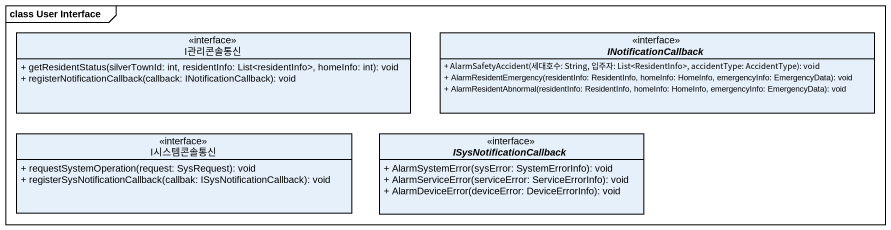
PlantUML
@startuml
mainframe class User Interface
hide circle
hide empty members
skinparam classAttributeIconSize 0
interface I관리콘솔통신 {
  + getResidentStatus(silverTownId: int, residentInfo: List<residentInfo>, homeInfo: int): void
  + registerNotificationCallback(callback: INotificationCallback): void
}
interface INotificationCallback {
  + AlarmSafetyAccident(세대호수: String, 입주자: List<ResidentInfo>, accidentType: AccidentType): void
  + AlarmResidentEmergency(residentInfo: ResidentInfo, homeInfo: HomeInfo, emergencyInfo: EmergencyData): void
  + AlarmResidentAbnormal(residentInfo: ResidentInfo, homeInfo: HomeInfo, emergencyInfo: EmergencyData): void
}
interface I시스템콘솔통신 {
  + requestSystemOperation(request: SysRequest): void
  + registerSysNotificationCallback(callbak: ISysNotificationCallback): void
}
interface ISysNotificationCallback {
  + AlarmSystemError(sysError: SystemErrorInfo): void
  + AlarmServiceError(serviceError: ServiceErrorInfo): void
  + AlarmDeviceError(deviceError: DeviceErrorInfo): void
}
@enduml
